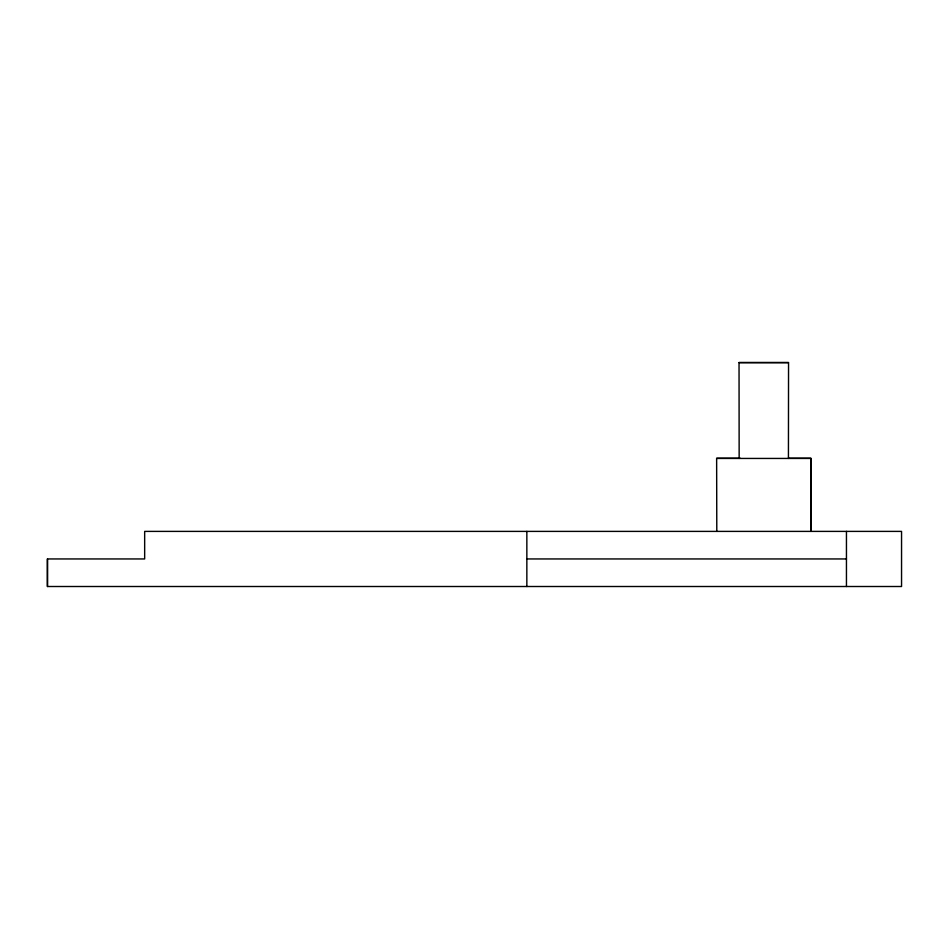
<?xml version="1.0" encoding="UTF-8"?>
<svg xmlns="http://www.w3.org/2000/svg" width="949" height="949" viewBox="0 0 949 949"><rect width="100%" height="100%" fill="white"/><g stroke="black" fill="none" stroke-linecap="round" stroke-linejoin="round"><path stroke-width="1.42" d="M47.45 586.506L47.45 558.949L144.663 558.949L144.663 531.393L901.55 531.393L901.55 586.506L47.45 586.506L47.45 558.949M739.152 362.672L788.429 362.672M740.22 458.237L716.637 458.237L716.792 531.393M788.761 458.237L810.944 458.237L810.944 531.393M716.792 458.438L810.79 458.438L810.79 531.393M526.849 558.949L846.449 558.949M846.449 531.393L846.449 586.506M788.429 458.438L788.548 362.494L739.034 362.494L739.152 458.438M526.849 531.393L526.849 586.506"/></g></svg>
